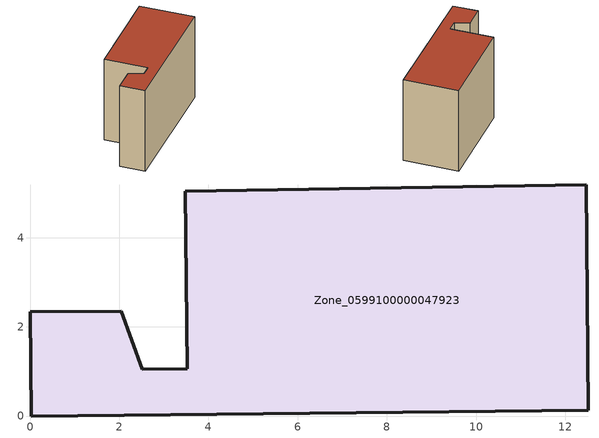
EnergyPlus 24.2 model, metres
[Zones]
Zone_0599100000047923
 floor ground (C_G): 2.51,1.05 3.52,1.06 3.48,5.04 12.47,5.18 12.52,0.13 0.02,0 0,2.34 2.04,2.35 z0
 wall outside (C_F): 3.52,1.06 2.51,1.05 2.04,2.35 0,2.34 0.02,0 12.52,0.13 12.47,5.18 3.48,5.04 3.52,1.06 z0:8.12
 roof outside (C_R): 0.02,0 12.52,0.13 12.47,5.18 3.48,5.04 3.52,1.06 2.51,1.05 2.04,2.35 0,2.34 z8.12
[BUILDING]
Pand.0599100000047923: North Axis=0; Terrain=City; Loads Convergence Tolerance Value=0.04; Temperature Convergence Tolerance Value=0.4; Solar Distribution=FullExterior; Maximum Number of Warmup Days=25; Minimum Number of Warmup Days=1
[Site:Location]
Rotterdam.The.Hague.AP_ZH_NLD Design_Conditions: Latitude=51.96; Longitude=4.45; Time Zone=1; Elevation=-4.5
[SITE:GROUNDTEMPERATURE:BUILDINGSURFACE]
18, 18, 18, 18, 18, 18, 18, 18, 18, 18, 18, 18
[MATERIAL] Thermal Absorptance=0.9; Solar Absorptance=0.7; Visible Absorptance=0.7
Name | Roughness | Thickness | Conductivity | Density | Specific Heat
G.TI.1975-1991 | MediumSmooth | 0.15 | 0.288461 | 540 | 1210
F.TI.1975-1991 | Rough | 0.3 | 0.230769 | 1920 | 840
R.TI.1975-1991 | MediumRough | 0.2 | 0.153846 | 1500 | 1000
[CONSTRUCTION]
C_G: G.TI.1975-1991
C_F: F.TI.1975-1991
C_R: R.TI.1975-1991
[ZONE]
Zone_0599100000047923: Type=1; Multiplier=1; Ceiling Height=Autocalculate; Volume=Autocalculate; Floor Area=autocalculate; Part of Total Floor Area=Yes
[ZONEINFILTRATION:DESIGNFLOWRATE]
Infil_Zone_0599100000047923: Zone or ZoneList or Space or SpaceList=Zone_0599100000047923; Schedule=AlwaysOn; Design Flow Rate Calculation Method=Flow/Area; Flow Rate per Floor Area=0.003; Constant Term Coefficient=1; Temperature Term Coefficient=0; Velocity Term Coefficient=0; Velocity Squared Term Coefficient=0
[HVACTEMPLATE:ZONE:IDEALLOADSAIRSYSTEM]
Zone_0599100000047923: Maximum Heating Supply Air Temperature=50; Minimum Cooling Supply Air Temperature=13; Maximum Heating Supply Air Humidity Ratio=0.0156; Minimum Cooling Supply Air Humidity Ratio=0.0077; Heating Limit=NoLimit; Cooling Limit=NoLimit; Dehumidification Control Type=ConstantSensibleHeatRatio; Cooling Sensible Heat Ratio=0.7; Dehumidification Setpoint=60; Humidification Control Type=None; Humidification Setpoint=30; Outdoor Air Method=None; Outdoor Air Flow Rate per Person=0.00944; Outdoor Air Flow Rate per Zone Floor Area=0; Outdoor Air Flow Rate per Zone=0; Demand Controlled Ventilation Type=None; Outdoor Air Economizer Type=NoEconomizer; Heat Recovery Type=None; Sensible Heat Recovery Effectiveness=0.7; Latent Heat Recovery Effectiveness=0.65
[ZONECONTROL:THERMOSTAT]
ThermostatControl_Zone_0599100000047923: Zone or ZoneList=Zone_0599100000047923; Control Type Schedule=DualSetpointControlType; Control 1=Thermostat_Zone_0599100000047923; Temperature Difference Between Cutout And Setpoint=0
[THERMOSTATSETPOINT:DUALSETPOINT]
Thermostat_Zone_0599100000047923: Heating Setpoint Temperature Schedule=HeatingSetpoint_Zone_0599100000047923; Cooling Setpoint Temperature Schedule=CoolingSetpoint_Zone_0599100000047923
[SCHEDULE:COMPACT]
HeatingSetpoint_Zone_0599100000047923: Through: 12/31, For: AllDays, Until: 24:00, 21
CoolingSetpoint_Zone_0599100000047923: Through: 12/31, For: AllDays, Until: 24:00, 24
DualSetpointControlType: Through: 12/31, For: AllDays, Until: 24:00, 4
AlwaysOn: Through: 12/31, For: AllDays, Until: 24:00, 1
